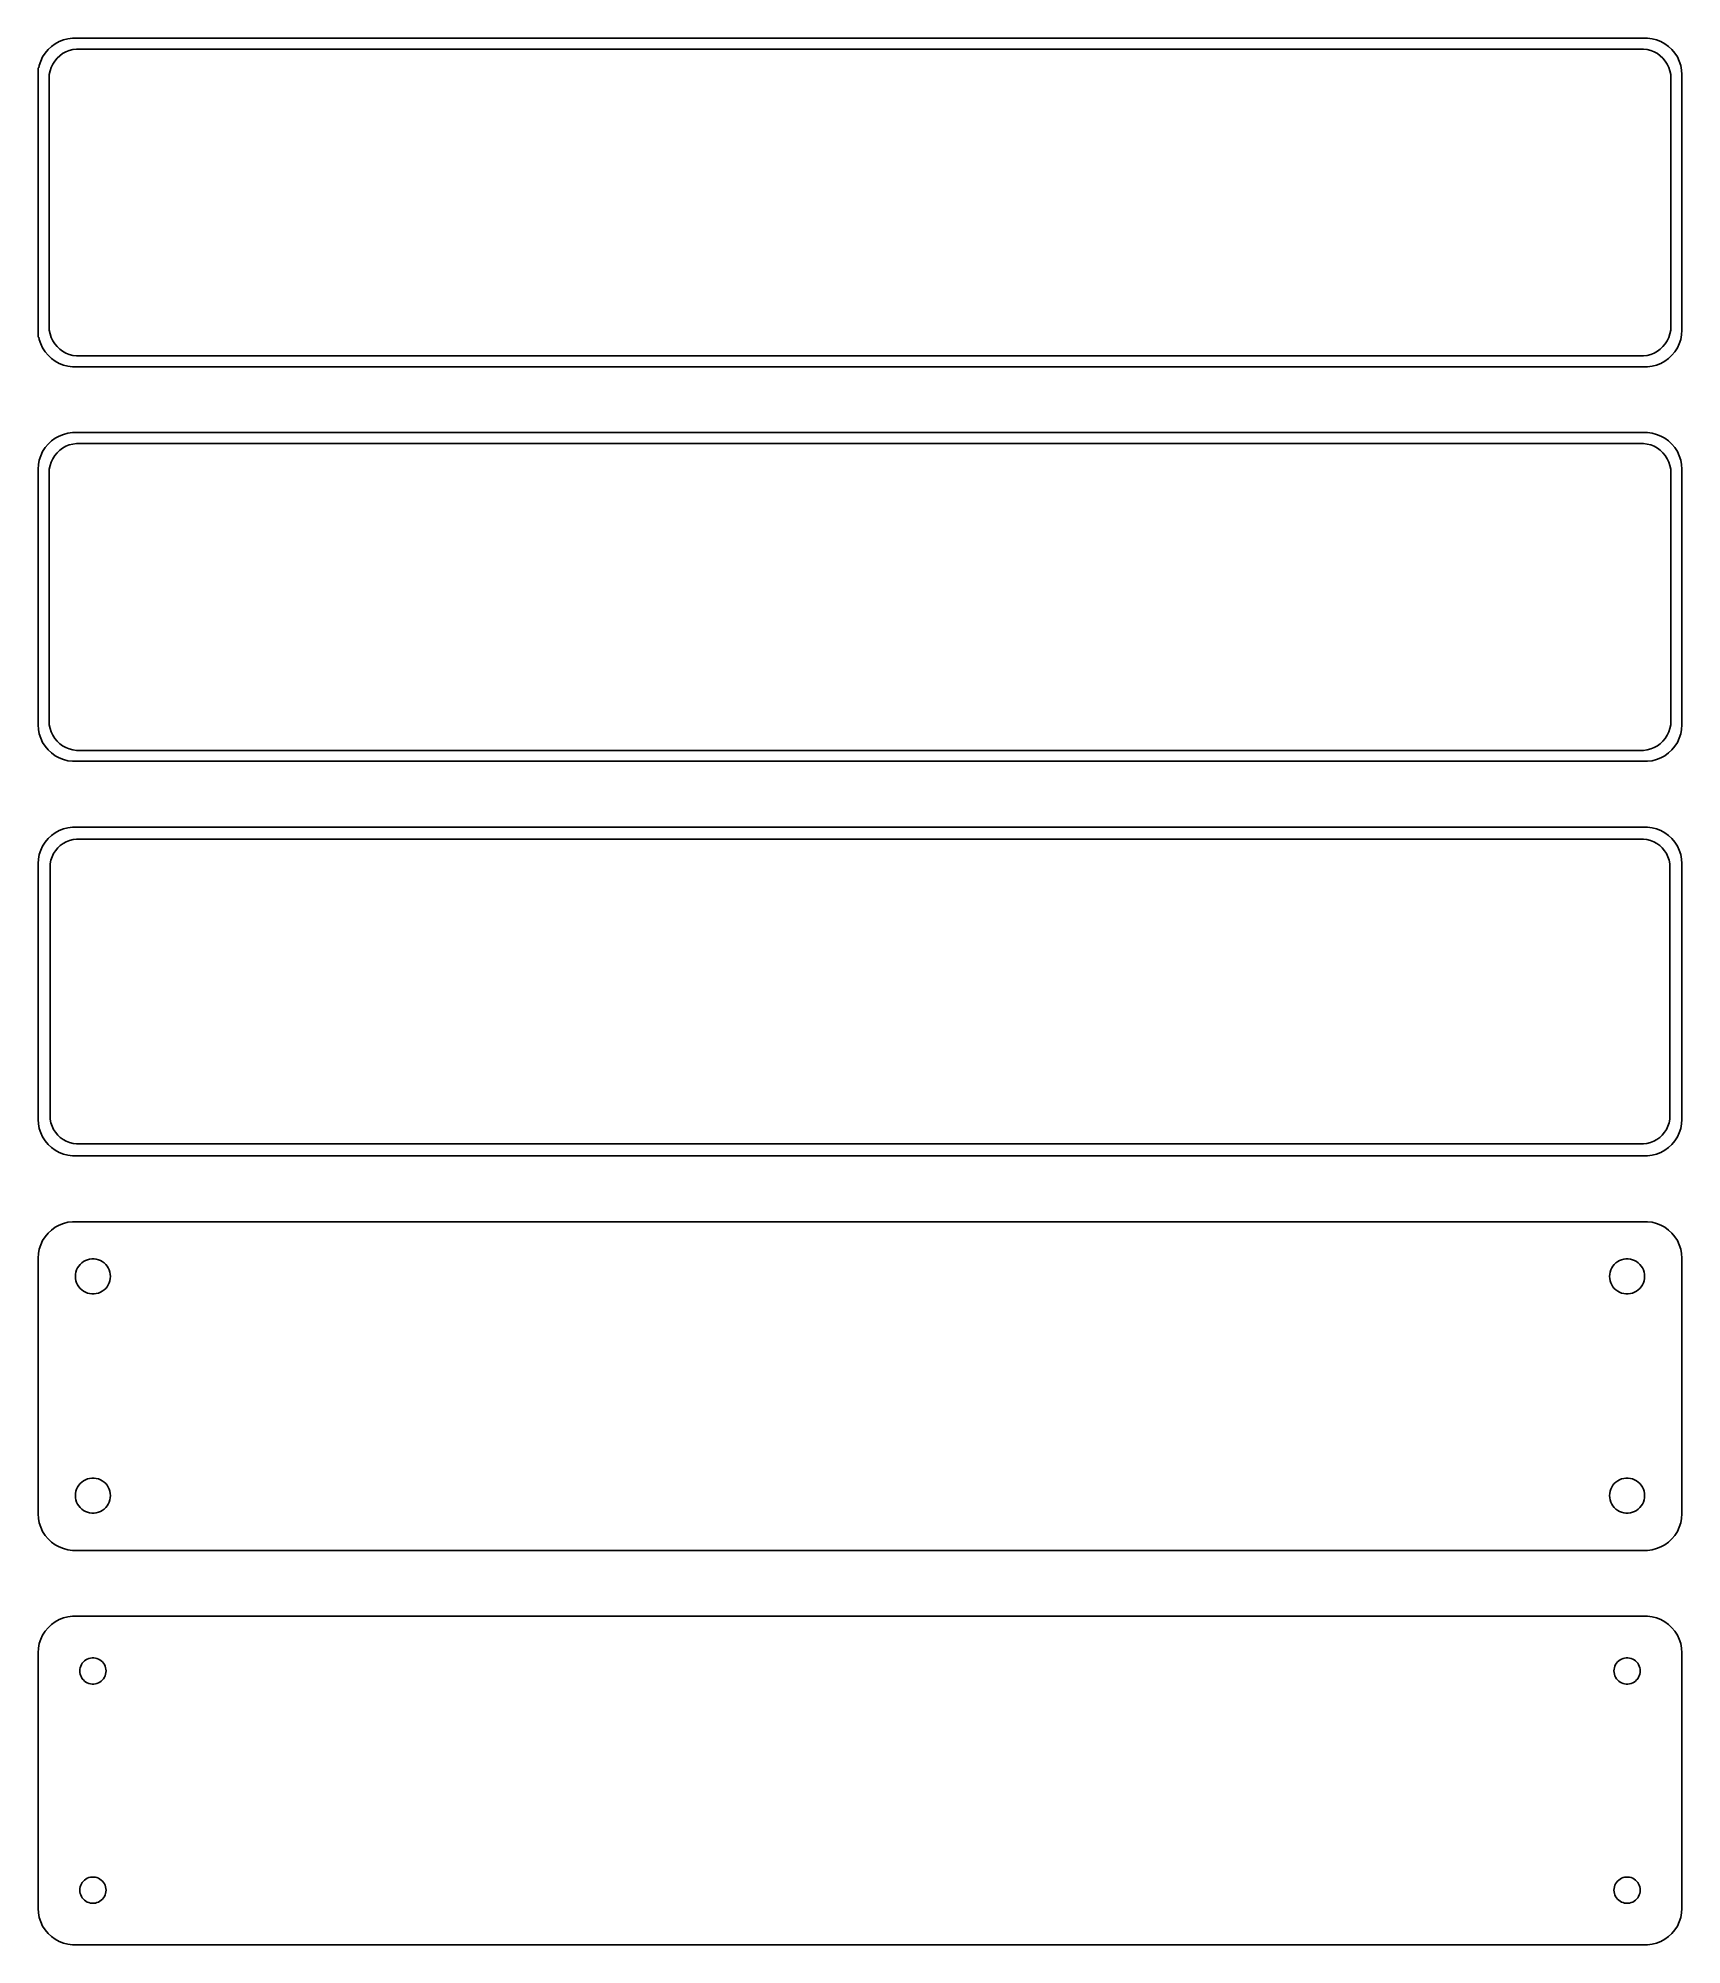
# Model space of a CAD drawing. Header units: metres. Extents: x -112 to 112, y 194 to 454.
import ezdxf

# ---------------------------------------------------------------- set-up
doc = ezdxf.new("R2010")
doc.units = ezdxf.units.M

msp = doc.modelspace()

# ---------------------------------------------------------------- linework, layer by layer
for p, q in [((-109.045, 454.255), (-109.629, 454.024)), ((-108.437, 454.411), (-109.045, 454.255)), ((-107.814, 454.49), (-108.437, 454.411)), ((107.814, 454.49), (-107.814, 454.49)), ((108.437, 454.411), (107.814, 454.49)), ((109.045, 454.255), (108.437, 454.411)), ((109.629, 454.024), (109.045, 454.255)), ((-111.882, 451.909), (-112.149, 451.341)), ((-111.545, 452.439), (-111.882, 451.909)), ((-111.145, 452.923), (-111.545, 452.439)), ((-110.687, 453.353), (-111.145, 452.923)), ((-110.179, 453.722), (-110.687, 453.353)), ((-110.236, 451.351), (-109.916, 451.738)), ((-109.629, 454.024), (-110.179, 453.722)), ((-109.916, 451.738), (-109.55, 452.082)), ((-109.55, 452.082), (-109.143, 452.377)), ((-109.143, 452.377), (-108.703, 452.619)), ((-108.703, 452.619), (-108.236, 452.804)), ((-108.236, 452.804), (-107.75, 452.929)), ((-107.75, 452.929), (-107.251, 452.992)), ((-107.251, 452.992), (107.251, 452.992)), ((107.251, 452.992), (107.75, 452.929)), ((107.75, 452.929), (108.236, 452.804)), ((108.236, 452.804), (108.703, 452.619)), ((108.703, 452.619), (109.143, 452.377)), ((109.143, 452.377), (109.55, 452.082)), ((109.55, 452.082), (109.916, 451.738)), ((110.179, 453.722), (109.629, 454.024)), ((109.916, 451.738), (110.236, 451.351)), ((110.687, 453.353), (110.179, 453.722)), ((111.145, 452.923), (110.687, 453.353)), ((111.545, 452.439), (111.145, 452.923)), ((111.882, 451.909), (111.545, 452.439)), ((112.149, 451.341), (111.882, 451.909)), ((-112.4, 450.444), (-112.5, 450.444)), ((-112.5, 450.444), (-112.5, 413.556)), ((-112.343, 450.743), (-112.4, 450.444)), ((-112.149, 451.341), (-112.343, 450.743)), ((-111, 449), (-110.968, 449.501)), ((-111, 415), (-111, 449)), ((-110.968, 449.501), (-110.874, 449.995)), ((-110.874, 449.995), (-110.719, 450.472)), ((-110.719, 450.472), (-110.505, 450.927)), ((-110.505, 450.927), (-110.236, 451.351)), ((110.236, 451.351), (110.505, 450.927)), ((110.505, 450.927), (110.719, 450.472)), ((110.719, 450.472), (110.874, 449.995)), ((110.874, 449.995), (110.968, 449.501)), ((110.968, 449.501), (111, 449)), ((111, 449), (111, 415)), ((112.343, 450.743), (112.149, 451.341)), ((112.461, 450.127), (112.343, 450.743)), ((112.5, 449.5), (112.461, 450.127)), ((112.5, 414.5), (112.5, 449.5)), ((-110.968, 414.499), (-111, 415)), ((111, 415), (110.968, 414.499)), ((-112.5, 413.556), (-112.4, 413.556)), ((-112.4, 413.556), (-112.343, 413.257)), ((-112.343, 413.257), (-112.149, 412.659)), ((-112.149, 412.659), (-111.882, 412.091)), ((-110.874, 414.005), (-110.968, 414.499)), ((-110.719, 413.528), (-110.874, 414.005)), ((-110.505, 413.073), (-110.719, 413.528)), ((-110.236, 412.649), (-110.505, 413.073)), ((-109.916, 412.262), (-110.236, 412.649)), ((110.236, 412.649), (109.916, 412.262)), ((110.505, 413.073), (110.236, 412.649)), ((110.719, 413.528), (110.505, 413.073)), ((110.874, 414.005), (110.719, 413.528)), ((110.968, 414.499), (110.874, 414.005)), ((111.882, 412.091), (112.149, 412.659)), ((112.149, 412.659), (112.343, 413.257)), ((112.343, 413.257), (112.461, 413.873)), ((112.461, 413.873), (112.5, 414.5)), ((-111.882, 412.091), (-111.545, 411.561)), ((-111.545, 411.561), (-111.145, 411.077)), ((-111.145, 411.077), (-110.687, 410.647)), ((-110.687, 410.647), (-110.179, 410.278)), ((-110.179, 410.278), (-109.629, 409.976)), ((-109.55, 411.918), (-109.916, 412.262)), ((-109.629, 409.976), (-109.045, 409.745)), ((-109.143, 411.623), (-109.55, 411.918)), ((-108.703, 411.381), (-109.143, 411.623)), ((-109.045, 409.745), (-108.437, 409.589)), ((-108.236, 411.196), (-108.703, 411.381)), ((-107.75, 411.071), (-108.236, 411.196)), ((-107.251, 411.008), (-107.75, 411.071)), ((107.251, 411.008), (-107.251, 411.008)), ((107.75, 411.071), (107.251, 411.008)), ((108.236, 411.196), (107.75, 411.071)), ((108.703, 411.381), (108.236, 411.196)), ((108.437, 409.589), (109.045, 409.745)), ((109.143, 411.623), (108.703, 411.381)), ((109.045, 409.745), (109.629, 409.976)), ((109.55, 411.918), (109.143, 411.623)), ((109.916, 412.262), (109.55, 411.918)), ((109.629, 409.976), (110.179, 410.278)), ((110.179, 410.278), (110.687, 410.647)), ((110.687, 410.647), (111.145, 411.077)), ((111.145, 411.077), (111.545, 411.561)), ((111.545, 411.561), (111.882, 412.091)), ((-108.437, 409.589), (-107.814, 409.51)), ((-107.814, 409.51), (107.814, 409.51)), ((107.814, 409.51), (108.437, 409.589)), ((-110.687, 399.353), (-111.145, 398.923)), ((-110.179, 399.722), (-110.687, 399.353)), ((-109.629, 400.024), (-110.179, 399.722)), ((-109.045, 400.255), (-109.629, 400.024)), ((-108.437, 400.411), (-109.045, 400.255)), ((-107.814, 400.49), (-108.437, 400.411)), ((107.814, 400.49), (-107.814, 400.49)), ((108.437, 400.411), (107.814, 400.49)), ((109.045, 400.255), (108.437, 400.411)), ((109.629, 400.024), (109.045, 400.255)), ((110.179, 399.722), (109.629, 400.024)), ((110.687, 399.353), (110.179, 399.722)), ((111.145, 398.923), (110.687, 399.353)), ((-112.343, 396.743), (-112.461, 396.127)), ((-112.149, 397.341), (-112.343, 396.743)), ((-111.882, 397.909), (-112.149, 397.341)), ((-111.545, 398.439), (-111.882, 397.909)), ((-111.145, 398.923), (-111.545, 398.439)), ((-110.719, 396.472), (-110.505, 396.927)), ((-110.505, 396.927), (-110.236, 397.351)), ((-110.236, 397.351), (-109.916, 397.738)), ((-109.916, 397.738), (-109.55, 398.082)), ((-109.55, 398.082), (-109.143, 398.377)), ((-109.143, 398.377), (-108.703, 398.619)), ((-108.703, 398.619), (-108.236, 398.804)), ((-108.236, 398.804), (-107.75, 398.929)), ((-107.75, 398.929), (-107.251, 398.992)), ((-107.251, 398.992), (107.251, 398.992)), ((107.251, 398.992), (107.75, 398.929)), ((107.75, 398.929), (108.236, 398.804)), ((108.236, 398.804), (108.703, 398.619)), ((108.703, 398.619), (109.143, 398.377)), ((109.143, 398.377), (109.55, 398.082)), ((109.55, 398.082), (109.916, 397.738)), ((109.916, 397.738), (110.236, 397.351)), ((110.236, 397.351), (110.505, 396.927)), ((110.505, 396.927), (110.719, 396.472)), ((111.545, 398.439), (111.145, 398.923)), ((111.882, 397.909), (111.545, 398.439)), ((112.149, 397.341), (111.882, 397.909)), ((112.343, 396.743), (112.149, 397.341)), ((112.461, 396.127), (112.343, 396.743)), ((-112.461, 396.127), (-112.5, 395.5)), ((-112.5, 395.5), (-112.5, 360.5)), ((-111, 395), (-110.968, 395.501)), ((-111, 361), (-111, 395)), ((-110.968, 395.501), (-110.874, 395.995)), ((-110.874, 395.995), (-110.719, 396.472)), ((110.719, 396.472), (110.874, 395.995)), ((110.874, 395.995), (110.968, 395.501)), ((110.968, 395.501), (111, 395)), ((111, 395), (111, 361)), ((112.5, 395.5), (112.461, 396.127)), ((112.5, 360.5), (112.5, 395.5)), ((-112.5, 360.5), (-112.461, 359.873)), ((-110.968, 360.499), (-111, 361)), ((-110.874, 360.005), (-110.968, 360.499)), ((110.968, 360.499), (110.874, 360.005)), ((111, 361), (110.968, 360.499)), ((112.461, 359.873), (112.5, 360.5)), ((-112.461, 359.873), (-112.343, 359.257)), ((-112.343, 359.257), (-112.149, 358.659)), ((-112.149, 358.659), (-111.882, 358.091)), ((-111.882, 358.091), (-111.545, 357.561)), ((-111.545, 357.561), (-111.145, 357.077)), ((-110.719, 359.528), (-110.874, 360.005)), ((-110.505, 359.073), (-110.719, 359.528)), ((-110.236, 358.649), (-110.505, 359.073)), ((-109.916, 358.262), (-110.236, 358.649)), ((-109.55, 357.918), (-109.916, 358.262)), ((-109.143, 357.623), (-109.55, 357.918)), ((-108.703, 357.381), (-109.143, 357.623)), ((109.143, 357.623), (108.703, 357.381)), ((109.55, 357.918), (109.143, 357.623)), ((109.916, 358.262), (109.55, 357.918)), ((110.236, 358.649), (109.916, 358.262)), ((110.505, 359.073), (110.236, 358.649)), ((110.719, 359.528), (110.505, 359.073)), ((110.874, 360.005), (110.719, 359.528)), ((111.145, 357.077), (111.545, 357.561)), ((111.545, 357.561), (111.882, 358.091)), ((111.882, 358.091), (112.149, 358.659)), ((112.149, 358.659), (112.343, 359.257)), ((112.343, 359.257), (112.461, 359.873)), ((-111.145, 357.077), (-110.687, 356.647)), ((-110.687, 356.647), (-110.179, 356.278)), ((-110.179, 356.278), (-109.629, 355.976)), ((-109.629, 355.976), (-109.045, 355.745)), ((-109.045, 355.745), (-108.437, 355.589)), ((-108.236, 357.196), (-108.703, 357.381)), ((-108.437, 355.589), (-107.814, 355.51)), ((-107.75, 357.071), (-108.236, 357.196)), ((-107.814, 355.51), (107.814, 355.51)), ((-107.251, 357.008), (-107.75, 357.071)), ((107.251, 357.008), (-107.251, 357.008)), ((107.75, 357.071), (107.251, 357.008)), ((108.236, 357.196), (107.75, 357.071)), ((107.814, 355.51), (108.437, 355.589)), ((108.703, 357.381), (108.236, 357.196)), ((108.437, 355.589), (109.045, 355.745)), ((109.045, 355.745), (109.629, 355.976)), ((109.629, 355.976), (110.179, 356.278)), ((110.179, 356.278), (110.687, 356.647)), ((110.687, 356.647), (111.145, 357.077)), ((-111.145, 344.923), (-111.545, 344.439)), ((-110.687, 345.353), (-111.145, 344.923)), ((-110.179, 345.722), (-110.687, 345.353)), ((-109.629, 346.024), (-110.179, 345.722)), ((-109.045, 346.255), (-109.629, 346.024)), ((-109.075, 344.27), (-108.649, 344.504)), ((-108.437, 346.411), (-109.045, 346.255)), ((-108.649, 344.504), (-108.197, 344.683)), ((-107.814, 346.49), (-108.437, 346.411)), ((-108.197, 344.683), (-107.726, 344.804)), ((107.814, 346.49), (-107.814, 346.49)), ((-107.726, 344.804), (-107.243, 344.865)), ((-107.243, 344.865), (107.243, 344.865)), ((107.243, 344.865), (107.726, 344.804)), ((107.726, 344.804), (108.197, 344.683)), ((108.437, 346.411), (107.814, 346.49)), ((108.197, 344.683), (108.649, 344.504)), ((109.045, 346.255), (108.437, 346.411)), ((108.649, 344.504), (109.075, 344.27)), ((109.629, 346.024), (109.045, 346.255)), ((110.179, 345.722), (109.629, 346.024)), ((110.687, 345.353), (110.179, 345.722)), ((111.145, 344.923), (110.687, 345.353)), ((111.545, 344.439), (111.145, 344.923)), ((-112.461, 342.127), (-112.5, 341.5)), ((-112.343, 342.743), (-112.461, 342.127)), ((-112.149, 343.341), (-112.343, 342.743)), ((-111.882, 343.909), (-112.149, 343.341)), ((-111.545, 344.439), (-111.882, 343.909)), ((-110.842, 341.485), (-110.751, 341.963)), ((-110.751, 341.963), (-110.601, 342.426)), ((-110.601, 342.426), (-110.394, 342.866)), ((-110.394, 342.866), (-110.133, 343.276)), ((-110.133, 343.276), (-109.823, 343.651)), ((-109.823, 343.651), (-109.469, 343.984)), ((-109.469, 343.984), (-109.075, 344.27)), ((109.075, 344.27), (109.469, 343.984)), ((109.469, 343.984), (109.823, 343.651)), ((109.823, 343.651), (110.133, 343.276)), ((110.133, 343.276), (110.394, 342.866)), ((110.394, 342.866), (110.601, 342.426)), ((110.601, 342.426), (110.751, 341.963)), ((110.751, 341.963), (110.842, 341.485)), ((111.882, 343.909), (111.545, 344.439)), ((112.149, 343.341), (111.882, 343.909)), ((112.343, 342.743), (112.149, 343.341)), ((112.461, 342.127), (112.343, 342.743)), ((112.5, 341.5), (112.461, 342.127)), ((-112.5, 341.5), (-112.5, 306.5)), ((-110.873, 341), (-110.842, 341.485)), ((-110.873, 307), (-110.873, 341)), ((110.842, 341.485), (110.873, 341)), ((110.873, 341), (110.873, 307)), ((112.5, 306.5), (112.5, 341.5)), ((-112.5, 306.5), (-112.461, 305.873)), ((-112.461, 305.873), (-112.343, 305.257)), ((-110.842, 306.515), (-110.873, 307)), ((-110.751, 306.037), (-110.842, 306.515)), ((-110.601, 305.574), (-110.751, 306.037)), ((-110.394, 305.134), (-110.601, 305.574)), ((110.601, 305.574), (110.394, 305.134)), ((110.751, 306.037), (110.601, 305.574)), ((110.842, 306.515), (110.751, 306.037)), ((110.873, 307), (110.842, 306.515)), ((112.343, 305.257), (112.461, 305.873)), ((112.461, 305.873), (112.5, 306.5)), ((-112.343, 305.257), (-112.149, 304.659)), ((-112.149, 304.659), (-111.882, 304.091)), ((-111.882, 304.091), (-111.545, 303.561)), ((-111.545, 303.561), (-111.145, 303.077)), ((-111.145, 303.077), (-110.687, 302.647)), ((-110.133, 304.724), (-110.394, 305.134)), ((-109.823, 304.349), (-110.133, 304.724)), ((-109.469, 304.016), (-109.823, 304.349)), ((-109.075, 303.73), (-109.469, 304.016)), ((-108.649, 303.496), (-109.075, 303.73)), ((-108.197, 303.317), (-108.649, 303.496)), ((-107.726, 303.196), (-108.197, 303.317)), ((-107.243, 303.135), (-107.726, 303.196)), ((107.243, 303.135), (-107.243, 303.135)), ((107.726, 303.196), (107.243, 303.135)), ((108.197, 303.317), (107.726, 303.196)), ((108.649, 303.496), (108.197, 303.317)), ((109.075, 303.73), (108.649, 303.496)), ((109.469, 304.016), (109.075, 303.73)), ((109.823, 304.349), (109.469, 304.016)), ((110.133, 304.724), (109.823, 304.349)), ((110.394, 305.134), (110.133, 304.724)), ((110.687, 302.647), (111.145, 303.077)), ((111.145, 303.077), (111.545, 303.561)), ((111.545, 303.561), (111.882, 304.091)), ((111.882, 304.091), (112.149, 304.659)), ((112.149, 304.659), (112.343, 305.257)), ((-110.687, 302.647), (-110.179, 302.278)), ((-110.179, 302.278), (-109.629, 301.976)), ((-109.629, 301.976), (-109.045, 301.745)), ((-109.045, 301.745), (-108.437, 301.589)), ((-108.437, 301.589), (-107.814, 301.51)), ((-107.814, 301.51), (107.814, 301.51)), ((107.814, 301.51), (108.437, 301.589)), ((108.437, 301.589), (109.045, 301.745)), ((109.045, 301.745), (109.629, 301.976)), ((109.629, 301.976), (110.179, 302.278)), ((110.179, 302.278), (110.687, 302.647)), ((-108.437, 292.411), (-109.045, 292.255)), ((-107.814, 292.49), (-108.437, 292.411)), ((107.814, 292.49), (-107.814, 292.49)), ((108.437, 292.411), (107.814, 292.49)), ((109.045, 292.255), (108.437, 292.411)), ((-111.882, 289.909), (-112.149, 289.341)), ((-111.545, 290.439), (-111.882, 289.909)), ((-111.145, 290.923), (-111.545, 290.439)), ((-110.687, 291.353), (-111.145, 290.923)), ((-110.179, 291.722), (-110.687, 291.353)), ((-109.629, 292.024), (-110.179, 291.722)), ((-109.045, 292.255), (-109.629, 292.024)), ((109.629, 292.024), (109.045, 292.255)), ((110.179, 291.722), (109.629, 292.024)), ((110.687, 291.353), (110.179, 291.722)), ((111.145, 290.923), (110.687, 291.353)), ((111.545, 290.439), (111.145, 290.923)), ((111.882, 289.909), (111.545, 290.439)), ((112.149, 289.341), (111.882, 289.909)), ((-112.461, 288.127), (-112.5, 287.5)), ((-112.5, 287.5), (-112.5, 252.5)), ((-112.343, 288.743), (-112.461, 288.127)), ((-112.149, 289.341), (-112.343, 288.743)), ((-106.286, 287.026), (-106.022, 287.172)), ((-106.022, 287.172), (-105.742, 287.283)), ((-105.742, 287.283), (-105.45, 287.357)), ((-105.45, 287.357), (-105.151, 287.395)), ((-105.151, 287.395), (-104.849, 287.395)), ((-104.849, 287.395), (-104.55, 287.357)), ((-104.55, 287.357), (-104.258, 287.283)), ((-104.258, 287.283), (-103.978, 287.172)), ((-103.978, 287.172), (-103.714, 287.026)), ((103.714, 287.026), (103.978, 287.172)), ((103.978, 287.172), (104.258, 287.283)), ((104.258, 287.283), (104.55, 287.357)), ((104.55, 287.357), (104.849, 287.395)), ((104.849, 287.395), (105.151, 287.395)), ((105.151, 287.395), (105.45, 287.357)), ((105.45, 287.357), (105.742, 287.283)), ((105.742, 287.283), (106.022, 287.172)), ((106.022, 287.172), (106.286, 287.026)), ((112.343, 288.743), (112.149, 289.341)), ((112.461, 288.127), (112.343, 288.743)), ((112.5, 287.5), (112.461, 288.127)), ((112.5, 252.5), (112.5, 287.5)), ((-107.4, 285), (-107.381, 285.301)), ((-107.381, 284.699), (-107.4, 285)), ((-107.381, 285.301), (-107.325, 285.597)), ((-107.325, 284.403), (-107.381, 284.699)), ((-107.325, 285.597), (-107.231, 285.883)), ((-107.231, 285.883), (-107.103, 286.156)), ((-107.103, 286.156), (-106.942, 286.411)), ((-106.942, 286.411), (-106.75, 286.643)), ((-106.75, 286.643), (-106.53, 286.849)), ((-106.53, 286.849), (-106.286, 287.026)), ((-103.714, 287.026), (-103.47, 286.849)), ((-103.47, 286.849), (-103.25, 286.643)), ((-103.25, 286.643), (-103.058, 286.411)), ((-103.058, 286.411), (-102.897, 286.156)), ((-102.897, 286.156), (-102.769, 285.883)), ((-102.769, 285.883), (-102.675, 285.597)), ((-102.675, 285.597), (-102.619, 285.301)), ((-102.619, 284.699), (-102.675, 284.403)), ((-102.619, 285.301), (-102.6, 285)), ((-102.6, 285), (-102.619, 284.699)), ((102.6, 285), (102.619, 285.301)), ((102.619, 284.699), (102.6, 285)), ((102.619, 285.301), (102.675, 285.597)), ((102.675, 284.403), (102.619, 284.699)), ((102.675, 285.597), (102.769, 285.883)), ((102.769, 285.883), (102.897, 286.156)), ((102.897, 286.156), (103.058, 286.411)), ((103.058, 286.411), (103.25, 286.643)), ((103.25, 286.643), (103.47, 286.849)), ((103.47, 286.849), (103.714, 287.026)), ((106.286, 287.026), (106.53, 286.849)), ((106.53, 286.849), (106.75, 286.643)), ((106.75, 286.643), (106.942, 286.411)), ((106.942, 286.411), (107.103, 286.156)), ((107.103, 286.156), (107.231, 285.883)), ((107.231, 285.883), (107.325, 285.597)), ((107.325, 285.597), (107.381, 285.301)), ((107.381, 284.699), (107.325, 284.403)), ((107.381, 285.301), (107.4, 285)), ((107.4, 285), (107.381, 284.699)), ((-107.231, 284.117), (-107.325, 284.403)), ((-107.103, 283.844), (-107.231, 284.117)), ((-106.942, 283.589), (-107.103, 283.844)), ((-106.75, 283.357), (-106.942, 283.589)), ((-106.53, 283.151), (-106.75, 283.357)), ((-106.286, 282.974), (-106.53, 283.151)), ((-106.022, 282.828), (-106.286, 282.974)), ((-105.742, 282.717), (-106.022, 282.828)), ((-105.45, 282.643), (-105.742, 282.717)), ((-105.151, 282.605), (-105.45, 282.643)), ((-104.849, 282.605), (-105.151, 282.605)), ((-104.55, 282.643), (-104.849, 282.605)), ((-104.258, 282.717), (-104.55, 282.643)), ((-103.978, 282.828), (-104.258, 282.717)), ((-103.714, 282.974), (-103.978, 282.828)), ((-103.47, 283.151), (-103.714, 282.974)), ((-103.25, 283.357), (-103.47, 283.151)), ((-103.058, 283.589), (-103.25, 283.357)), ((-102.897, 283.844), (-103.058, 283.589)), ((-102.769, 284.117), (-102.897, 283.844)), ((-102.675, 284.403), (-102.769, 284.117)), ((102.769, 284.117), (102.675, 284.403)), ((102.897, 283.844), (102.769, 284.117)), ((103.058, 283.589), (102.897, 283.844)), ((103.25, 283.357), (103.058, 283.589)), ((103.47, 283.151), (103.25, 283.357)), ((103.714, 282.974), (103.47, 283.151)), ((103.978, 282.828), (103.714, 282.974)), ((104.258, 282.717), (103.978, 282.828)), ((104.55, 282.643), (104.258, 282.717)), ((104.849, 282.605), (104.55, 282.643)), ((105.151, 282.605), (104.849, 282.605)), ((105.45, 282.643), (105.151, 282.605)), ((105.742, 282.717), (105.45, 282.643)), ((106.022, 282.828), (105.742, 282.717)), ((106.286, 282.974), (106.022, 282.828)), ((106.53, 283.151), (106.286, 282.974)), ((106.75, 283.357), (106.53, 283.151)), ((106.942, 283.589), (106.75, 283.357)), ((107.103, 283.844), (106.942, 283.589)), ((107.231, 284.117), (107.103, 283.844)), ((107.325, 284.403), (107.231, 284.117)), ((-107.325, 255.597), (-107.231, 255.883)), ((-107.231, 255.883), (-107.103, 256.156)), ((-107.103, 256.156), (-106.942, 256.411)), ((-106.942, 256.411), (-106.75, 256.643)), ((-106.75, 256.643), (-106.53, 256.849)), ((-106.53, 256.849), (-106.286, 257.026)), ((-106.286, 257.026), (-106.022, 257.172)), ((-106.022, 257.172), (-105.742, 257.283)), ((-105.742, 257.283), (-105.45, 257.357)), ((-105.45, 257.357), (-105.151, 257.395)), ((-105.151, 257.395), (-104.849, 257.395)), ((-104.849, 257.395), (-104.55, 257.357)), ((-104.55, 257.357), (-104.258, 257.283)), ((-104.258, 257.283), (-103.978, 257.172)), ((-103.978, 257.172), (-103.714, 257.026)), ((-103.714, 257.026), (-103.47, 256.849)), ((-103.47, 256.849), (-103.25, 256.643)), ((-103.25, 256.643), (-103.058, 256.411)), ((-103.058, 256.411), (-102.897, 256.156)), ((-102.897, 256.156), (-102.769, 255.883)), ((-102.769, 255.883), (-102.675, 255.597)), ((102.675, 255.597), (102.769, 255.883)), ((102.769, 255.883), (102.897, 256.156)), ((102.897, 256.156), (103.058, 256.411)), ((103.058, 256.411), (103.25, 256.643)), ((103.25, 256.643), (103.47, 256.849)), ((103.47, 256.849), (103.714, 257.026)), ((103.714, 257.026), (103.978, 257.172)), ((103.978, 257.172), (104.258, 257.283)), ((104.258, 257.283), (104.55, 257.357)), ((104.55, 257.357), (104.849, 257.395)), ((104.849, 257.395), (105.151, 257.395)), ((105.151, 257.395), (105.45, 257.357)), ((105.45, 257.357), (105.742, 257.283)), ((105.742, 257.283), (106.022, 257.172)), ((106.022, 257.172), (106.286, 257.026)), ((106.286, 257.026), (106.53, 256.849)), ((106.53, 256.849), (106.75, 256.643)), ((106.75, 256.643), (106.942, 256.411)), ((106.942, 256.411), (107.103, 256.156)), ((107.103, 256.156), (107.231, 255.883)), ((107.231, 255.883), (107.325, 255.597)), ((-107.4, 255), (-107.381, 255.301)), ((-107.381, 254.699), (-107.4, 255)), ((-107.381, 255.301), (-107.325, 255.597)), ((-107.325, 254.403), (-107.381, 254.699)), ((-107.231, 254.117), (-107.325, 254.403)), ((-107.103, 253.844), (-107.231, 254.117)), ((-106.942, 253.589), (-107.103, 253.844)), ((-106.75, 253.357), (-106.942, 253.589)), ((-106.53, 253.151), (-106.75, 253.357)), ((-106.286, 252.974), (-106.53, 253.151)), ((-103.47, 253.151), (-103.714, 252.974)), ((-103.25, 253.357), (-103.47, 253.151)), ((-103.058, 253.589), (-103.25, 253.357)), ((-102.897, 253.844), (-103.058, 253.589)), ((-102.769, 254.117), (-102.897, 253.844)), ((-102.675, 254.403), (-102.769, 254.117)), ((-102.675, 255.597), (-102.619, 255.301)), ((-102.619, 254.699), (-102.675, 254.403)), ((-102.619, 255.301), (-102.6, 255)), ((-102.6, 255), (-102.619, 254.699)), ((102.6, 255), (102.619, 255.301)), ((102.619, 254.699), (102.6, 255)), ((102.619, 255.301), (102.675, 255.597)), ((102.675, 254.403), (102.619, 254.699)), ((102.769, 254.117), (102.675, 254.403)), ((102.897, 253.844), (102.769, 254.117)), ((103.058, 253.589), (102.897, 253.844)), ((103.25, 253.357), (103.058, 253.589)), ((103.47, 253.151), (103.25, 253.357)), ((103.714, 252.974), (103.47, 253.151)), ((106.53, 253.151), (106.286, 252.974)), ((106.75, 253.357), (106.53, 253.151)), ((106.942, 253.589), (106.75, 253.357)), ((107.103, 253.844), (106.942, 253.589)), ((107.231, 254.117), (107.103, 253.844)), ((107.325, 254.403), (107.231, 254.117)), ((107.325, 255.597), (107.381, 255.301)), ((107.381, 254.699), (107.325, 254.403)), ((107.381, 255.301), (107.4, 255)), ((107.4, 255), (107.381, 254.699)), ((-112.5, 252.5), (-112.461, 251.873)), ((-112.461, 251.873), (-112.343, 251.257)), ((-112.343, 251.257), (-112.149, 250.659)), ((-112.149, 250.659), (-111.882, 250.091)), ((-106.022, 252.828), (-106.286, 252.974)), ((-105.742, 252.717), (-106.022, 252.828)), ((-105.45, 252.643), (-105.742, 252.717)), ((-105.151, 252.605), (-105.45, 252.643)), ((-104.849, 252.605), (-105.151, 252.605)), ((-104.55, 252.643), (-104.849, 252.605)), ((-104.258, 252.717), (-104.55, 252.643)), ((-103.978, 252.828), (-104.258, 252.717)), ((-103.714, 252.974), (-103.978, 252.828)), ((103.978, 252.828), (103.714, 252.974)), ((104.258, 252.717), (103.978, 252.828)), ((104.55, 252.643), (104.258, 252.717)), ((104.849, 252.605), (104.55, 252.643)), ((105.151, 252.605), (104.849, 252.605)), ((105.45, 252.643), (105.151, 252.605)), ((105.742, 252.717), (105.45, 252.643)), ((106.022, 252.828), (105.742, 252.717)), ((106.286, 252.974), (106.022, 252.828)), ((111.882, 250.091), (112.149, 250.659)), ((112.149, 250.659), (112.343, 251.257)), ((112.343, 251.257), (112.461, 251.873)), ((112.461, 251.873), (112.5, 252.5)), ((-111.882, 250.091), (-111.545, 249.561)), ((-111.545, 249.561), (-111.145, 249.077)), ((-111.145, 249.077), (-110.687, 248.647)), ((-110.687, 248.647), (-110.179, 248.278)), ((-110.179, 248.278), (-109.629, 247.976)), ((-109.629, 247.976), (-109.045, 247.745)), ((109.045, 247.745), (109.629, 247.976)), ((109.629, 247.976), (110.179, 248.278)), ((110.179, 248.278), (110.687, 248.647)), ((110.687, 248.647), (111.145, 249.077)), ((111.145, 249.077), (111.545, 249.561)), ((111.545, 249.561), (111.882, 250.091)), ((-109.045, 247.745), (-108.437, 247.589)), ((-108.437, 247.589), (-107.814, 247.51)), ((-107.814, 247.51), (107.814, 247.51)), ((107.814, 247.51), (108.437, 247.589)), ((108.437, 247.589), (109.045, 247.745)), ((-110.179, 237.722), (-110.687, 237.353)), ((-109.629, 238.024), (-110.179, 237.722)), ((-109.045, 238.255), (-109.629, 238.024)), ((-108.437, 238.411), (-109.045, 238.255)), ((-107.814, 238.49), (-108.437, 238.411)), ((107.814, 238.49), (-107.814, 238.49)), ((108.437, 238.411), (107.814, 238.49)), ((109.045, 238.255), (108.437, 238.411)), ((109.629, 238.024), (109.045, 238.255)), ((110.179, 237.722), (109.629, 238.024)), ((110.687, 237.353), (110.179, 237.722)), ((-112.149, 235.341), (-112.343, 234.743)), ((-111.882, 235.909), (-112.149, 235.341)), ((-111.545, 236.439), (-111.882, 235.909)), ((-111.145, 236.923), (-111.545, 236.439)), ((-110.687, 237.353), (-111.145, 236.923)), ((111.145, 236.923), (110.687, 237.353)), ((111.545, 236.439), (111.145, 236.923)), ((111.882, 235.909), (111.545, 236.439)), ((112.149, 235.341), (111.882, 235.909)), ((112.343, 234.743), (112.149, 235.341)), ((-112.461, 234.127), (-112.5, 233.5)), ((-112.5, 233.5), (-112.5, 198.5)), ((-112.343, 234.743), (-112.461, 234.127)), ((-106.312, 232.232), (-106.147, 232.387)), ((-106.147, 232.387), (-105.964, 232.52)), ((-105.964, 232.52), (-105.766, 232.629)), ((-105.766, 232.629), (-105.556, 232.712)), ((-105.556, 232.712), (-105.337, 232.768)), ((-105.337, 232.768), (-105.113, 232.796)), ((-105.113, 232.796), (-104.887, 232.796)), ((-104.887, 232.796), (-104.663, 232.768)), ((-104.663, 232.768), (-104.444, 232.712)), ((-104.444, 232.712), (-104.234, 232.629)), ((-104.234, 232.629), (-104.036, 232.52)), ((-104.036, 232.52), (-103.853, 232.387)), ((-103.853, 232.387), (-103.688, 232.232)), ((103.688, 232.232), (103.853, 232.387)), ((103.853, 232.387), (104.036, 232.52)), ((104.036, 232.52), (104.234, 232.629)), ((104.234, 232.629), (104.444, 232.712)), ((104.444, 232.712), (104.663, 232.768)), ((104.663, 232.768), (104.887, 232.796)), ((104.887, 232.796), (105.113, 232.796)), ((105.113, 232.796), (105.337, 232.768)), ((105.337, 232.768), (105.556, 232.712)), ((105.556, 232.712), (105.766, 232.629)), ((105.766, 232.629), (105.964, 232.52)), ((105.964, 232.52), (106.147, 232.387)), ((106.147, 232.387), (106.312, 232.232)), ((112.461, 234.127), (112.343, 234.743)), ((112.5, 233.5), (112.461, 234.127)), ((112.5, 198.5), (112.5, 233.5)), ((-106.8, 231), (-106.786, 231.226)), ((-106.786, 230.774), (-106.8, 231)), ((-106.786, 231.226), (-106.743, 231.448)), ((-106.743, 230.552), (-106.786, 230.774)), ((-106.743, 231.448), (-106.674, 231.663)), ((-106.674, 230.337), (-106.743, 230.552)), ((-106.674, 231.663), (-106.577, 231.867)), ((-106.577, 230.133), (-106.674, 230.337)), ((-106.577, 231.867), (-106.456, 232.058)), ((-106.456, 229.942), (-106.577, 230.133)), ((-106.456, 232.058), (-106.312, 232.232)), ((-106.312, 229.768), (-106.456, 229.942)), ((-106.147, 229.613), (-106.312, 229.768)), ((-103.688, 229.768), (-103.853, 229.613)), ((-103.688, 232.232), (-103.544, 232.058)), ((-103.544, 229.942), (-103.688, 229.768)), ((-103.544, 232.058), (-103.423, 231.867)), ((-103.423, 230.133), (-103.544, 229.942)), ((-103.423, 231.867), (-103.326, 231.663)), ((-103.326, 230.337), (-103.423, 230.133)), ((-103.326, 231.663), (-103.257, 231.448)), ((-103.257, 230.552), (-103.326, 230.337)), ((-103.257, 231.448), (-103.214, 231.226)), ((-103.214, 230.774), (-103.257, 230.552)), ((-103.214, 231.226), (-103.2, 231)), ((-103.2, 231), (-103.214, 230.774)), ((103.2, 231), (103.214, 231.226)), ((103.214, 230.774), (103.2, 231)), ((103.214, 231.226), (103.257, 231.448)), ((103.257, 230.552), (103.214, 230.774)), ((103.257, 231.448), (103.326, 231.663)), ((103.326, 230.337), (103.257, 230.552)), ((103.326, 231.663), (103.423, 231.867)), ((103.423, 230.133), (103.326, 230.337)), ((103.423, 231.867), (103.544, 232.058)), ((103.544, 229.942), (103.423, 230.133)), ((103.544, 232.058), (103.688, 232.232)), ((103.688, 229.768), (103.544, 229.942)), ((103.853, 229.613), (103.688, 229.768)), ((106.312, 229.768), (106.147, 229.613)), ((106.312, 232.232), (106.456, 232.058)), ((106.456, 229.942), (106.312, 229.768)), ((106.456, 232.058), (106.577, 231.867)), ((106.577, 230.133), (106.456, 229.942)), ((106.577, 231.867), (106.674, 231.663)), ((106.674, 230.337), (106.577, 230.133)), ((106.674, 231.663), (106.743, 231.448)), ((106.743, 230.552), (106.674, 230.337)), ((106.743, 231.448), (106.786, 231.226)), ((106.786, 230.774), (106.743, 230.552)), ((106.786, 231.226), (106.8, 231)), ((106.8, 231), (106.786, 230.774)), ((-105.964, 229.48), (-106.147, 229.613)), ((-105.766, 229.371), (-105.964, 229.48)), ((-105.556, 229.288), (-105.766, 229.371)), ((-105.337, 229.232), (-105.556, 229.288)), ((-105.113, 229.204), (-105.337, 229.232)), ((-104.887, 229.204), (-105.113, 229.204)), ((-104.663, 229.232), (-104.887, 229.204)), ((-104.444, 229.288), (-104.663, 229.232)), ((-104.234, 229.371), (-104.444, 229.288)), ((-104.036, 229.48), (-104.234, 229.371)), ((-103.853, 229.613), (-104.036, 229.48)), ((104.036, 229.48), (103.853, 229.613)), ((104.234, 229.371), (104.036, 229.48)), ((104.444, 229.288), (104.234, 229.371)), ((104.663, 229.232), (104.444, 229.288)), ((104.887, 229.204), (104.663, 229.232)), ((105.113, 229.204), (104.887, 229.204)), ((105.337, 229.232), (105.113, 229.204)), ((105.556, 229.288), (105.337, 229.232)), ((105.766, 229.371), (105.556, 229.288)), ((105.964, 229.48), (105.766, 229.371)), ((106.147, 229.613), (105.964, 229.48)), ((-106.8, 201), (-106.786, 201.226)), ((-106.786, 200.774), (-106.8, 201)), ((-106.786, 201.226), (-106.743, 201.448)), ((-106.743, 201.448), (-106.674, 201.663)), ((-106.674, 201.663), (-106.577, 201.867)), ((-106.577, 201.867), (-106.456, 202.058)), ((-106.456, 202.058), (-106.312, 202.232)), ((-106.312, 202.232), (-106.147, 202.387)), ((-106.147, 202.387), (-105.964, 202.52)), ((-105.964, 202.52), (-105.766, 202.629)), ((-105.766, 202.629), (-105.556, 202.712)), ((-105.556, 202.712), (-105.337, 202.768)), ((-105.337, 202.768), (-105.113, 202.796)), ((-105.113, 202.796), (-104.887, 202.796)), ((-104.887, 202.796), (-104.663, 202.768)), ((-104.663, 202.768), (-104.444, 202.712)), ((-104.444, 202.712), (-104.234, 202.629)), ((-104.234, 202.629), (-104.036, 202.52)), ((-104.036, 202.52), (-103.853, 202.387)), ((-103.853, 202.387), (-103.688, 202.232)), ((-103.688, 202.232), (-103.544, 202.058)), ((-103.544, 202.058), (-103.423, 201.867)), ((-103.423, 201.867), (-103.326, 201.663)), ((-103.326, 201.663), (-103.257, 201.448)), ((-103.257, 201.448), (-103.214, 201.226)), ((-103.214, 201.226), (-103.2, 201)), ((-103.2, 201), (-103.214, 200.774)), ((103.2, 201), (103.214, 201.226)), ((103.214, 200.774), (103.2, 201)), ((103.214, 201.226), (103.257, 201.448)), ((103.257, 201.448), (103.326, 201.663)), ((103.326, 201.663), (103.423, 201.867)), ((103.423, 201.867), (103.544, 202.058)), ((103.544, 202.058), (103.688, 202.232)), ((103.688, 202.232), (103.853, 202.387)), ((103.853, 202.387), (104.036, 202.52)), ((104.036, 202.52), (104.234, 202.629)), ((104.234, 202.629), (104.444, 202.712)), ((104.444, 202.712), (104.663, 202.768)), ((104.663, 202.768), (104.887, 202.796)), ((104.887, 202.796), (105.113, 202.796)), ((105.113, 202.796), (105.337, 202.768)), ((105.337, 202.768), (105.556, 202.712)), ((105.556, 202.712), (105.766, 202.629)), ((105.766, 202.629), (105.964, 202.52)), ((105.964, 202.52), (106.147, 202.387)), ((106.147, 202.387), (106.312, 202.232)), ((106.312, 202.232), (106.456, 202.058)), ((106.456, 202.058), (106.577, 201.867)), ((106.577, 201.867), (106.674, 201.663)), ((106.674, 201.663), (106.743, 201.448)), ((106.743, 201.448), (106.786, 201.226)), ((106.786, 201.226), (106.8, 201)), ((106.8, 201), (106.786, 200.774)), ((-112.5, 198.5), (-112.461, 197.873)), ((-106.743, 200.552), (-106.786, 200.774)), ((-106.674, 200.337), (-106.743, 200.552)), ((-106.577, 200.133), (-106.674, 200.337)), ((-106.456, 199.942), (-106.577, 200.133)), ((-106.312, 199.768), (-106.456, 199.942)), ((-106.147, 199.613), (-106.312, 199.768)), ((-105.964, 199.48), (-106.147, 199.613)), ((-105.766, 199.371), (-105.964, 199.48)), ((-105.556, 199.288), (-105.766, 199.371)), ((-105.337, 199.232), (-105.556, 199.288)), ((-105.113, 199.204), (-105.337, 199.232)), ((-104.887, 199.204), (-105.113, 199.204)), ((-104.663, 199.232), (-104.887, 199.204)), ((-104.444, 199.288), (-104.663, 199.232)), ((-104.234, 199.371), (-104.444, 199.288)), ((-104.036, 199.48), (-104.234, 199.371)), ((-103.853, 199.613), (-104.036, 199.48)), ((-103.688, 199.768), (-103.853, 199.613)), ((-103.544, 199.942), (-103.688, 199.768)), ((-103.423, 200.133), (-103.544, 199.942)), ((-103.326, 200.337), (-103.423, 200.133)), ((-103.257, 200.552), (-103.326, 200.337)), ((-103.214, 200.774), (-103.257, 200.552)), ((103.257, 200.552), (103.214, 200.774)), ((103.326, 200.337), (103.257, 200.552)), ((103.423, 200.133), (103.326, 200.337)), ((103.544, 199.942), (103.423, 200.133)), ((103.688, 199.768), (103.544, 199.942)), ((103.853, 199.613), (103.688, 199.768)), ((104.036, 199.48), (103.853, 199.613)), ((104.234, 199.371), (104.036, 199.48)), ((104.444, 199.288), (104.234, 199.371)), ((104.663, 199.232), (104.444, 199.288)), ((104.887, 199.204), (104.663, 199.232)), ((105.113, 199.204), (104.887, 199.204)), ((105.337, 199.232), (105.113, 199.204)), ((105.556, 199.288), (105.337, 199.232)), ((105.766, 199.371), (105.556, 199.288)), ((105.964, 199.48), (105.766, 199.371)), ((106.147, 199.613), (105.964, 199.48)), ((106.312, 199.768), (106.147, 199.613)), ((106.456, 199.942), (106.312, 199.768)), ((106.577, 200.133), (106.456, 199.942)), ((106.674, 200.337), (106.577, 200.133)), ((106.743, 200.552), (106.674, 200.337)), ((106.786, 200.774), (106.743, 200.552)), ((112.461, 197.873), (112.5, 198.5)), ((-112.461, 197.873), (-112.343, 197.257)), ((-112.343, 197.257), (-112.149, 196.659)), ((-112.149, 196.659), (-111.882, 196.091)), ((-111.882, 196.091), (-111.545, 195.561)), ((111.545, 195.561), (111.882, 196.091)), ((111.882, 196.091), (112.149, 196.659)), ((112.149, 196.659), (112.343, 197.257)), ((112.343, 197.257), (112.461, 197.873)), ((-111.545, 195.561), (-111.145, 195.077)), ((-111.145, 195.077), (-110.687, 194.647)), ((-110.687, 194.647), (-110.179, 194.278)), ((-110.179, 194.278), (-109.629, 193.976)), ((-109.629, 193.976), (-109.045, 193.745)), ((-109.045, 193.745), (-108.437, 193.589)), ((-108.437, 193.589), (-107.814, 193.51)), ((-107.814, 193.51), (107.814, 193.51)), ((107.814, 193.51), (108.437, 193.589)), ((108.437, 193.589), (109.045, 193.745)), ((109.045, 193.745), (109.629, 193.976)), ((109.629, 193.976), (110.179, 194.278)), ((110.179, 194.278), (110.687, 194.647)), ((110.687, 194.647), (111.145, 195.077)), ((111.145, 195.077), (111.545, 195.561))]:
    msp.add_line(p, q)

doc.saveas('drawing.dxf')
